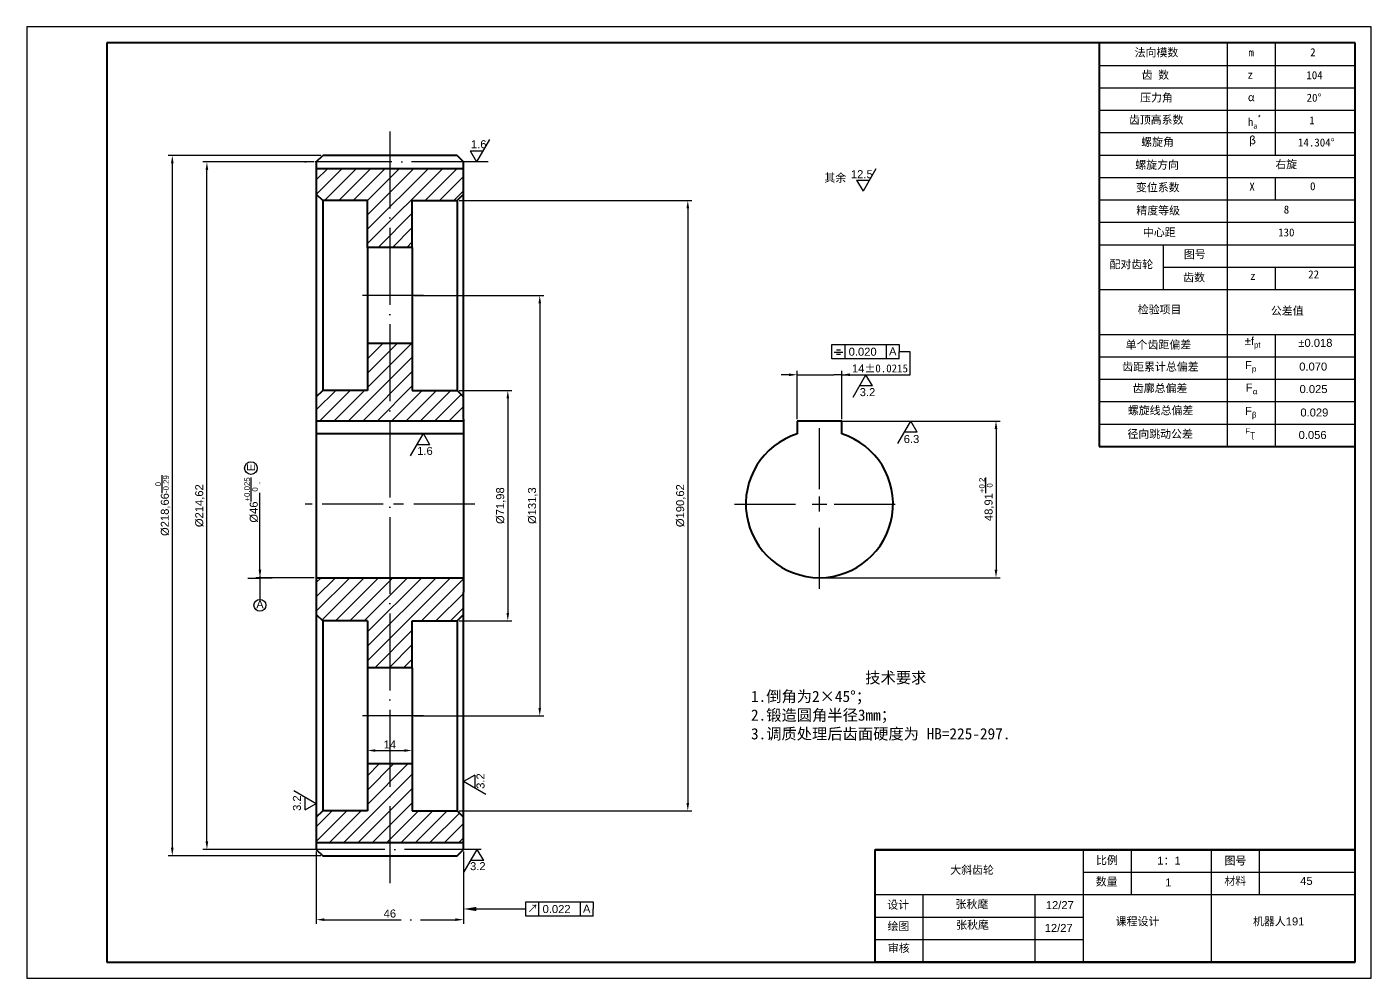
# Model space of a CAD drawing. Header units: millimetres. Extents: x 0 to 2913, y 0 to 841.
# Drawn here: x 1820.3 to 2240.3, y 0 to 297 of the extents above; entities that cross this region are included whole.
import ezdxf
from ezdxf import colors
from ezdxf.entities.mleader import LeaderData, LeaderLine
from ezdxf.math import Vec2, Vec3

# ---------------------------------------------------------------- set-up
doc = ezdxf.new("R2010")
doc.units = ezdxf.units.MM
doc.linetypes.add('ACAD_ISO04W100', pattern=[30, 24, -3, 0, -3])
doc.linetypes.add('CENTER2', pattern=[28.575, 19.05, -3.175, 3.175, -3.175])
doc.layers.get('0').update_dxf_attribs({"linetype": 'ACAD_ISO04W100'})
doc.layers.add('2', color=255, linetype='Continuous')
doc.layers.add('文字', color=7, linetype='Continuous', lineweight=15)
doc.layers.add('粗实线', color=7, linetype='Continuous', lineweight=30)
doc.styles.add('Songti', font='')
doc.styles.get("Standard").update_dxf_attribs({"font": 'arial.ttf'})
doc.styles.get('Songti').set_extended_font_data('SimSun')
doc.dimstyles.new('ISO-25', dxfattribs={"dimtxt": 2.5, "dimasz": 2.5, "dimexe": 1.25, "dimexo": 0.625, "dimtad": 1, "dimtxsty": 'Standard', "dimcen": 2.5, "dimadec": 0, "dimazin": 0, "dimtfac": 1, "dimtmove": 0, "dimatfit": 3, "dimfxl": 1, "dimarcsym": 0})

# ---------------------------------------------------------------- blocks, each defined once
blk = doc.blocks.new('*U59')
at = {"color": 0, "linetype": 'CENTER2', "transparency": 16777216}
blk.add_line((10.5, 0), (-10.5, 0), dxfattribs=at)
blk = doc.blocks.new('*U60')
at = {"color": 0, "linetype": 'CENTER2', "lineweight": -3, "transparency": 16777216}
blk.add_line((10.5, 0), (-10.5, 0), dxfattribs=at)
blk = doc.blocks.new('*U61')
at = {"layer": '2', "color": 0, "linetype": 'CENTER2', "lineweight": -3, "transparency": 16777216}
for p, q in [((0, 4.6), (0, 26.5)), ((-26.5, 0), (-4.6, 0)), ((4.6, 0), (26.5, 0)), ((0, -26.5), (0, -4.6))]:
    blk.add_line(p, q, dxfattribs=at)
at = {"layer": '2', "color": 0, "linetype": 'Continuous', "lineweight": -3, "transparency": 16777216}
for p, q in [((-2.3, 0), (2.3, 0)), ((0, -2.3), (0, 2.3))]:
    blk.add_line(p, q, dxfattribs=at)
blk = doc.blocks.new('*D62')
at = {"color": 0, "linetype": 'ByBlock', "lineweight": -2, "transparency": 16777216}
for p, q in [((1912.1, 256.86), (1864.49, 256.86)), ((1865.74, 254.36), (1865.74, 40.7)), ((1912.1, 38.2), (1864.49, 38.2))]:
    blk.add_line(p, q, dxfattribs=at)
at = {"color": 0, "linetype": 'ByBlock', "lineweight": -3, "transparency": 16777216}
for points in [[(1865.32, 254.36), (1866.15, 254.36), (1865.74, 256.86)], [(1865.32, 40.7), (1866.15, 40.7), (1865.74, 38.2)]]:
    blk.add_solid(points, dxfattribs=at)
at = {"layer": 'Defpoints', "color": 0, "linetype": 'ByBlock', "lineweight": -3, "transparency": 16777216}
for p in [(1912.72, 256.86), (1865.74, 38.2), (1912.72, 38.2)]:
    blk.add_point(p, dxfattribs=at)
at = {"color": 0, "linetype": 'ByBlock', "lineweight": -3, "transparency": 16777216, "insert": (1862.79, 147.53), "char_height": 2.5, "width": 13.0969, "attachment_point": 5, "rotation": 90}
blk.add_mtext('%%C218,66{\\H0.7x;\\S0/-0.29;}', dxfattribs=at)
blk = doc.blocks.new('_DotSmall')
at = {"color": 0, "linetype": 'ByBlock', "lineweight": -3, "const_width": 0.5}
blk.add_lwpolyline([(-0.0625, 0, 1), (0.0625, 0, 1)], format="xyb", close=True, dxfattribs=at)
blk = doc.blocks.new('*D63')
at = {"color": 0, "linetype": 'ByBlock', "lineweight": -2, "transparency": 16777216}
for p, q in [((1910.1, 254.82), (1875.31, 254.82)), ((1876.56, 42.7), (1876.56, 252.32)), ((1910.1, 40.2), (1875.31, 40.2))]:
    blk.add_line(p, q, dxfattribs=at)
at = {"color": 0, "linetype": 'ByBlock', "lineweight": -3, "transparency": 16777216}
for points in [[(1876.14, 252.32), (1876.97, 252.32), (1876.56, 254.82)], [(1876.14, 42.7), (1876.97, 42.7), (1876.56, 40.2)]]:
    blk.add_solid(points, dxfattribs=at)
at = {"layer": 'Defpoints', "color": 0, "linetype": 'ByBlock', "lineweight": -3, "transparency": 16777216}
for p in [(1876.56, 254.82), (1910.72, 254.82), (1910.72, 40.2)]:
    blk.add_point(p, dxfattribs=at)
at = {"color": 0, "linetype": 'ByBlock', "lineweight": -3, "transparency": 16777216, "insert": (1874.39, 147.51), "char_height": 2.5, "attachment_point": 5, "rotation": 90}
blk.add_mtext('%%C214,62', dxfattribs=at)
blk = doc.blocks.new('*U64')
at = {"layer": '2', "color": 0, "linetype": 'CENTER2', "lineweight": -3, "transparency": 16777216}
blk.add_line((26.5, 0), (-26.5, 0), dxfattribs=at)
blk = doc.blocks.new('*D65')
at = {"color": 0, "lineweight": -2, "transparency": 16777216}
for p, q in [((1893.13, 127.53), (1893.13, 156.79)), ((1910.1, 125.03), (1891.88, 125.03))]:
    blk.add_line(p, q, dxfattribs=at)
at = {"color": 0, "lineweight": -3, "transparency": 16777216}
blk.add_solid([(1892.72, 127.53), (1893.55, 127.53), (1893.13, 125.03)], dxfattribs=at)
at = {"layer": 'Defpoints', "color": 0, "lineweight": -3, "transparency": 16777216}
for p in [(1893.13, 171.03), (1910.72, 171.03), (1910.72, 125.03)]:
    blk.add_point(p, dxfattribs=at)
at = {"color": 0, "lineweight": -3, "transparency": 16777216, "insert": (1890.38, 149.28), "char_height": 2.5, "attachment_point": 5, "rotation": 90}
blk.add_mtext('%%C46{\\H0.7x;\\S+0.025/0;}', dxfattribs=at)
blk = doc.blocks.new('_None')
blk = doc.blocks.new('*D66')
at = {"color": 0, "linetype": 'ByBlock', "lineweight": -2, "transparency": 16777216}
for p, q in [((1955.35, 242.82), (2028.06, 242.82)), ((2026.81, 240.32), (2026.81, 54.7)), ((1955.35, 52.2), (2028.06, 52.2))]:
    blk.add_line(p, q, dxfattribs=at)
at = {"color": 0, "linetype": 'ByBlock', "lineweight": -3, "transparency": 16777216}
for points in [[(2026.39, 240.32), (2027.23, 240.32), (2026.81, 242.82)], [(2026.39, 54.7), (2027.23, 54.7), (2026.81, 52.2)]]:
    blk.add_solid(points, dxfattribs=at)
at = {"layer": 'Defpoints', "color": 0, "linetype": 'ByBlock', "lineweight": -3, "transparency": 16777216}
for p in [(1954.72, 242.82), (1954.72, 52.2), (2026.81, 52.2)]:
    blk.add_point(p, dxfattribs=at)
at = {"color": 0, "linetype": 'ByBlock', "lineweight": -3, "transparency": 16777216, "insert": (2024.64, 147.51), "char_height": 2.5, "attachment_point": 5, "rotation": 90}
blk.add_mtext('%%C190,62', dxfattribs=at)
blk = doc.blocks.new('*D67')
at = {"color": 0, "lineweight": -2, "transparency": 16777216}
for p, q in [((1926.72, 67.49), (1926.72, 72.31)), ((1940.72, 67.49), (1940.72, 72.31)), ((1929.22, 71.06), (1938.22, 71.06))]:
    blk.add_line(p, q, dxfattribs=at)
at = {"color": 0, "lineweight": -3, "transparency": 16777216}
for points in [[(1929.22, 71.47), (1929.22, 70.64), (1926.72, 71.06)], [(1938.22, 71.47), (1938.22, 70.64), (1940.72, 71.06)]]:
    blk.add_solid(points, dxfattribs=at)
at = {"layer": 'Defpoints', "color": 0, "lineweight": -3, "transparency": 16777216}
for p in [(1940.72, 71.06), (1926.72, 66.86), (1940.72, 66.86)]:
    blk.add_point(p, dxfattribs=at)
at = {"color": 0, "lineweight": -3, "transparency": 16777216, "insert": (1933.72, 72.94), "char_height": 2.5, "attachment_point": 5}
blk.add_mtext('14', dxfattribs=at)
blk = doc.blocks.new('*D68')
at = {"color": 0, "lineweight": -2, "transparency": 16777216}
for p, q in [((1910.72, 39.58), (1910.72, 16.99)), ((1956.72, 39.58), (1956.72, 16.99)), ((1913.22, 18.24), (1954.22, 18.24))]:
    blk.add_line(p, q, dxfattribs=at)
at = {"color": 0, "lineweight": -3, "transparency": 16777216}
for points in [[(1913.22, 18.66), (1913.22, 17.83), (1910.72, 18.24)], [(1954.22, 18.66), (1954.22, 17.83), (1956.72, 18.24)]]:
    blk.add_solid(points, dxfattribs=at)
at = {"layer": 'Defpoints', "color": 0, "lineweight": -3, "transparency": 16777216}
for p in [(1910.72, 40.2), (1956.72, 40.2), (1956.72, 18.24)]:
    blk.add_point(p, dxfattribs=at)
at = {"color": 0, "lineweight": -3, "transparency": 16777216, "insert": (1933.72, 20.14), "char_height": 2.5, "attachment_point": 5}
blk.add_mtext('46', dxfattribs=at)
blk = doc.blocks.new('*D69')
at = {"color": 0, "linetype": 'ByBlock', "lineweight": -2, "transparency": 16777216}
for p, q in [((1955.35, 183.5), (1971.82, 183.5)), ((1970.57, 181), (1970.57, 114.02)), ((1955.35, 111.52), (1971.82, 111.52))]:
    blk.add_line(p, q, dxfattribs=at)
at = {"color": 0, "linetype": 'ByBlock', "lineweight": -3, "transparency": 16777216}
for points in [[(1970.16, 181), (1970.99, 181), (1970.57, 183.5)], [(1970.16, 114.02), (1970.99, 114.02), (1970.57, 111.52)]]:
    blk.add_solid(points, dxfattribs=at)
at = {"layer": 'Defpoints', "color": 0, "linetype": 'ByBlock', "lineweight": -3, "transparency": 16777216}
for p in [(1954.72, 183.5), (1954.72, 111.52), (1970.57, 111.52)]:
    blk.add_point(p, dxfattribs=at)
at = {"color": 0, "linetype": 'ByBlock', "lineweight": -3, "transparency": 16777216, "insert": (1968.41, 147.51), "char_height": 2.5, "attachment_point": 5, "rotation": 90}
blk.add_mtext('%%C71,98', dxfattribs=at)
blk = doc.blocks.new('*D70')
at = {"color": 0, "linetype": 'ByBlock', "lineweight": -2, "transparency": 16777216}
for p, q in [((1941.35, 213.16), (1981.8, 213.16)), ((1980.55, 210.66), (1980.55, 84.36)), ((1941.35, 81.86), (1981.8, 81.86))]:
    blk.add_line(p, q, dxfattribs=at)
at = {"color": 0, "linetype": 'ByBlock', "lineweight": -3, "transparency": 16777216}
for points in [[(1980.13, 210.66), (1980.97, 210.66), (1980.55, 213.16)], [(1980.13, 84.36), (1980.97, 84.36), (1980.55, 81.86)]]:
    blk.add_solid(points, dxfattribs=at)
at = {"layer": 'Defpoints', "color": 0, "linetype": 'ByBlock', "lineweight": -3, "transparency": 16777216}
for p in [(1940.72, 213.16), (1940.72, 81.86), (1980.55, 81.86)]:
    blk.add_point(p, dxfattribs=at)
at = {"color": 0, "linetype": 'ByBlock', "lineweight": -3, "transparency": 16777216, "insert": (1978.38, 147.51), "char_height": 2.5, "attachment_point": 5, "rotation": 90}
blk.add_mtext('%%C131,3', dxfattribs=at)
blk = doc.blocks.new('*D71')
at = {"color": 0, "linetype": 'ByBlock', "lineweight": -2, "transparency": 16777216}
for p, q in [((2060.94, 174.56), (2060.94, 189.64)), ((2074.94, 174.56), (2074.94, 189.64)), ((2058.44, 188.39), (2055.94, 188.39)), ((2060.94, 188.39), (2063.44, 188.39)), ((2063.44, 188.39), (2072.44, 188.39)), ((2074.94, 188.39), (2072.44, 188.39)), ((2074.94, 188.39), (2096.27, 188.39)), ((2077.44, 188.39), (2079.94, 188.39))]:
    blk.add_line(p, q, dxfattribs=at)
at = {"color": 0, "linetype": 'ByBlock', "lineweight": -3, "transparency": 16777216}
for points in [[(2058.44, 188.8), (2058.44, 187.97), (2060.94, 188.39)], [(2077.44, 188.8), (2077.44, 187.97), (2074.94, 188.39)]]:
    blk.add_solid(points, dxfattribs=at)
at = {"layer": 'Defpoints', "color": 0, "linetype": 'ByBlock', "lineweight": -3, "transparency": 16777216}
for p in [(2074.94, 188.39), (2060.94, 173.94), (2074.94, 173.94)]:
    blk.add_point(p, dxfattribs=at)
at = {"color": 0, "linetype": 'ByBlock', "lineweight": -3, "transparency": 16777216, "insert": (2086.86, 190.36), "char_height": 2.5, "attachment_point": 5}
blk.add_mtext('14{\\fSimSun|b0|i0|c134|p2;%%P0.0215}', dxfattribs=at)
blk = doc.blocks.new('*D72')
at = {"color": 0, "linetype": 'ByBlock', "lineweight": -2, "transparency": 16777216}
for p, q in [((2068.57, 173.94), (2124.36, 173.94)), ((2123.11, 171.44), (2123.11, 127.53)), ((2068.57, 125.03), (2124.36, 125.03))]:
    blk.add_line(p, q, dxfattribs=at)
at = {"color": 0, "linetype": 'ByBlock', "lineweight": -3, "transparency": 16777216}
for points in [[(2122.69, 171.44), (2123.53, 171.44), (2123.11, 173.94)], [(2122.69, 127.53), (2123.53, 127.53), (2123.11, 125.03)]]:
    blk.add_solid(points, dxfattribs=at)
at = {"layer": 'Defpoints', "color": 0, "linetype": 'ByBlock', "lineweight": -3, "transparency": 16777216}
for p in [(2067.94, 173.94), (2067.94, 125.03), (2123.11, 125.03)]:
    blk.add_point(p, dxfattribs=at)
at = {"color": 0, "linetype": 'ByBlock', "lineweight": -3, "transparency": 16777216, "insert": (2120.16, 149.48), "char_height": 2.5, "attachment_point": 5, "rotation": 90}
blk.add_mtext('48,91{\\H0.7x;\\S+0.2/0;}', dxfattribs=at)

msp = doc.modelspace()

# ---------------------------------------------------------------- hatches: boundary and pattern name
at = {"layer": '2', "lineweight": -3, "true_color": 0xffffff}
h = msp.add_hatch(dxfattribs=at)
h.set_pattern_fill('ANSI31')
h.set_pattern_definition([(45, (-88.8294, -71.0073), (-2.245064, 2.245064), [])])
h.paths.add_polyline_path([(1933.725, 252.824), (1910.725, 252.824), (1910.725, 244.824), (1912.725, 242.824), (1926.725, 242.824), (1926.725, 228.163), (1933.725, 228.163)])
h.paths.add_polyline_path([(1956.725, 252.824), (1933.725, 252.824), (1933.725, 228.163), (1940.725, 228.163), (1940.725, 242.824), (1954.725, 242.824), (1956.725, 244.824)])
h.paths.add_polyline_path([(1954.725, 183.501), (1940.725, 183.501), (1940.725, 198.163), (1933.725, 198.163), (1933.725, 173.938), (1956.725, 173.938), (1956.725, 174.528), (1956.725, 181.501)])
h.paths.add_polyline_path([(1933.725, 198.163), (1926.725, 198.163), (1926.725, 183.501), (1912.725, 183.501), (1910.725, 181.501), (1910.725, 173.938), (1933.725, 173.938)])
h.paths.add_polyline_path([(1956.725, 120.528), (1956.725, 125.028), (1933.725, 125.028), (1933.725, 96.862), (1940.725, 96.862), (1940.725, 111.524), (1954.725, 111.524), (1956.725, 113.524)])
h.paths.add_polyline_path([(1933.725, 125.028), (1910.725, 125.028), (1910.725, 113.524), (1912.725, 111.524), (1926.725, 111.524), (1926.725, 96.862), (1933.725, 96.862)])
h.paths.add_polyline_path([(1954.725, 52.201), (1940.725, 52.201), (1940.725, 66.862), (1933.725, 66.862), (1933.725, 42.201), (1956.725, 42.201), (1956.725, 50.201)])
h.paths.add_polyline_path([(1933.725, 66.862), (1926.725, 66.862), (1926.725, 52.201), (1912.725, 52.201), (1910.725, 50.201), (1910.725, 42.201), (1933.725, 42.201)])

# ---------------------------------------------------------------- linework, layer by layer
at = {"color": 7, "true_color": 0xffffff}
msp.add_line((1933.725, 264.349), (1933.725, 27.432), dxfattribs=at)
for p, q in [((1964.473, 254.824), (1902.976, 254.824)), ((1962.292, 40.201), (1905.157, 40.201))]:
    msp.add_line(p, q)
at = {"layer": '2', "lineweight": -3}
for p, q in [((2195.307, 292), (2155.307, 292)), ((2210.307, 292), (2195.307, 292)), ((2195.307, 292), (2195.307, 215)), ((2235.307, 292), (2210.307, 292)), ((2210.307, 292), (2210.307, 257)), ((2155.307, 285), (2235.307, 285)), ((2155.307, 278), (2235.307, 278)), ((2155.307, 271), (2235.307, 271)), ((1964.879, 261.824), (1960.837, 254.824)), ((2155.307, 264), (2235.307, 264)), ((1958.816, 258.324), (1960.837, 254.824)), ((1958.816, 258.324), (1962.858, 258.324)), ((2155.307, 257), (2235.307, 257)), ((2085.599, 252.687), (2081.557, 245.687)), ((2079.537, 249.187), (2081.557, 245.687)), ((2079.537, 249.187), (2083.578, 249.187)), ((2155.307, 250), (2235.307, 250)), ((2210.307, 250), (2210.307, 243)), ((2155.307, 243), (2235.307, 243)), ((2155.307, 236), (2235.307, 236)), ((2155.307, 229), (2235.307, 229)), ((2175.307, 229), (2175.307, 215)), ((2175.307, 222), (2235.307, 222)), ((2210.307, 222), (2210.307, 215)), ((2155.307, 215), (2235.307, 215)), ((2195.307, 215), (2195.307, 166)), ((2071.838, 193.366), (2071.838, 197.82)), ((2071.838, 197.82), (2075.838, 197.82)), ((2075.838, 197.82), (2075.838, 193.366)), ((2075.838, 197.82), (2088.838, 197.82)), ((2088.838, 197.82), (2088.838, 193.366)), ((2088.838, 197.82), (2092.838, 197.82)), ((2092.838, 197.82), (2092.838, 195.593)), ((2155.307, 201), (2235.307, 201)), ((2210.307, 201), (2210.307, 166)), ((2075.838, 193.366), (2071.838, 193.366)), ((2072.56, 195.477), (2075.231, 195.477)), ((2073.266, 196.121), (2074.556, 196.121)), ((2073.266, 194.833), (2074.556, 194.833)), ((2088.838, 193.366), (2075.838, 193.366)), ((2092.838, 193.366), (2088.838, 193.366)), ((2096.274, 195.593), (2092.838, 195.593)), ((2092.838, 193.366), (2092.838, 195.593)), ((2096.274, 188.387), (2096.274, 195.593)), ((2155.307, 194), (2235.307, 194)), ((2078.425, 181.387), (2082.466, 188.387)), ((2084.487, 184.887), (2080.445, 184.887)), ((2084.487, 184.887), (2082.466, 188.387)), ((2155.307, 187), (2235.307, 187)), ((2155.307, 180), (2235.307, 180)), ((2092.421, 166.938), (2096.463, 173.938)), ((2098.483, 170.438), (2096.463, 173.938)), ((2155.307, 173), (2235.307, 173)), ((1940.146, 163.028), (1944.188, 170.028)), ((1946.209, 166.528), (1944.188, 170.028)), ((1956.725, 170.028), (1956.725, 171.028)), ((2098.483, 170.438), (2094.442, 170.438)), ((1946.209, 166.528), (1942.167, 166.528)), ((1889.374, 124.847), (1893.135, 124.847)), ((1893.135, 125.584), (1893.135, 124.847)), ((1896.895, 124.847), (1893.135, 124.847)), ((1893.135, 124.847), (1893.135, 118.263)), ((1960.225, 63.39), (1956.725, 61.369)), ((1960.225, 63.39), (1960.225, 59.348)), ((1963.725, 57.328), (1956.725, 61.369)), ((1903.725, 58.583), (1910.725, 54.541)), ((1907.225, 52.52), (1907.225, 56.562)), ((1907.225, 52.52), (1910.725, 54.541)), ((1956.98, 33.201), (1961.021, 40.201)), ((1963.042, 36.701), (1961.021, 40.201)), ((1963.042, 36.701), (1959, 36.701)), ((1976.206, 19.35), (1976.206, 23.803)), ((1976.206, 23.803), (1980.206, 23.803)), ((1980.206, 23.803), (1980.206, 19.35)), ((1980.206, 23.803), (1993.206, 23.803)), ((1993.206, 23.803), (1993.206, 19.35)), ((1993.206, 23.803), (1997.206, 23.803)), ((1997.206, 23.803), (1997.206, 21.577)), ((1997.206, 19.35), (1997.206, 21.577)), ((1980.206, 19.35), (1976.206, 19.35)), ((1993.206, 19.35), (1980.206, 19.35)), ((1997.206, 19.35), (1993.206, 19.35))]:
    msp.add_line(p, q, dxfattribs=at)
at = {"layer": '2', "lineweight": 40}
for p, q in [((2155.307, 292), (2155.307, 285)), ((2155.307, 285), (2155.307, 278)), ((2155.307, 278), (2155.307, 271)), ((2155.307, 271), (2155.307, 264)), ((2155.307, 264), (2155.307, 257)), ((1910.725, 254.824), (1912.725, 256.856)), ((1954.725, 256.856), (1912.725, 256.856)), ((1954.725, 256.856), (1956.725, 254.824)), ((2155.307, 257), (2155.307, 250)), ((1910.725, 254.824), (1910.725, 170.028)), ((1956.725, 174.528), (1956.725, 254.824)), ((2155.307, 250), (2155.307, 243)), ((1912.725, 242.824), (1912.725, 183.501)), ((1954.725, 242.824), (1954.725, 183.501)), ((2155.307, 243), (2155.307, 236)), ((2155.307, 236), (2155.307, 229)), ((1926.725, 228.163), (1926.725, 198.163)), ((1940.725, 228.163), (1940.725, 198.163)), ((2155.307, 229), (2155.307, 215)), ((2155.307, 215), (2155.307, 201)), ((2155.307, 201), (2155.307, 187)), ((2155.307, 187), (2155.307, 173)), ((1956.725, 174.528), (1956.725, 120.528)), ((2074.941, 173.938), (2060.941, 173.938)), ((2060.941, 173.938), (2060.941, 169.938)), ((2074.941, 169.938), (2074.941, 173.938)), ((2155.307, 173), (2155.307, 166)), ((1910.725, 170.028), (1910.725, 125.028)), ((2155.307, 166), (2235.307, 166)), ((1910.725, 125.028), (1910.725, 40.201)), ((1956.725, 40.201), (1956.725, 120.528)), ((1910.725, 113.524), (1912.725, 111.524)), ((1956.725, 113.524), (1954.725, 111.524)), ((1912.725, 111.524), (1912.725, 52.201)), ((1926.725, 111.524), (1926.725, 66.862)), ((1954.725, 111.524), (1954.725, 52.201)), ((1940.725, 96.862), (1926.725, 96.862)), ((1940.725, 96.862), (1940.725, 66.862)), ((1940.725, 66.862), (1926.725, 66.862)), ((1926.725, 66.862), (1926.725, 52.201)), ((1940.725, 66.862), (1940.725, 52.201)), ((1910.725, 50.201), (1912.725, 52.201)), ((1926.725, 52.201), (1912.725, 52.201)), ((1956.725, 50.201), (1954.725, 52.201)), ((1956.725, 42.201), (1910.725, 42.201)), ((1956.725, 40.201), (1956.725, 42.201)), ((1910.725, 40.201), (1912.725, 38.201)), ((1912.725, 38.201), (1954.725, 38.201)), ((1954.725, 38.201), (1956.725, 40.201))]:
    msp.add_line(p, q, dxfattribs=at)
at = {"layer": '2'}
for p, q in [((1956.725, 42.201), (1956.725, 50.201)), ((1956.725, 40.201), (1956.725, 42.201))]:
    msp.add_line(p, q, dxfattribs=at)
at = {"layer": '2', "lineweight": -3}
for centre, radius in [((1890.292, 159.23), 1.98), ((1893.135, 116.392), 1.871)]:
    msp.add_circle(centre, radius, dxfattribs=at)
at = {"layer": '2', "lineweight": 40}
msp.add_arc((2067.941, 148.029), 23, 107.71893, 72.28107, dxfattribs=at)
at = {"layer": '粗实线', "color": 0, "lineweight": -3}
for p, q in [((2240.307, 297), (1820.307, 297)), ((1820.307, 297), (1820.307, 0)), ((2240.307, 0), (2240.307, 297)), ((1820.307, 0), (2240.307, 0))]:
    msp.add_line(p, q, dxfattribs=at)
at = {"layer": '粗实线', "color": 0, "lineweight": 40}
for p, q in [((2235.307, 292), (1845.307, 292)), ((1845.307, 292), (1845.307, 5)), ((2235.307, 5), (2235.307, 292)), ((1910.725, 244.824), (1912.725, 242.824)), ((1956.725, 244.824), (1954.725, 242.824)), ((1926.725, 242.824), (1912.725, 242.824)), ((1926.725, 228.163), (1926.725, 242.824)), ((1940.725, 228.163), (1940.725, 242.824)), ((1940.725, 242.824), (1954.725, 242.824)), ((1940.725, 228.163), (1926.725, 228.163)), ((1926.725, 198.163), (1926.725, 183.501)), ((1940.725, 198.163), (1926.725, 198.163)), ((1940.725, 198.163), (1940.725, 183.501)), ((1910.725, 181.501), (1912.725, 183.501)), ((1926.725, 183.501), (1912.725, 183.501)), ((1940.725, 183.501), (1954.725, 183.501)), ((1956.725, 181.501), (1954.725, 183.501)), ((1926.725, 111.524), (1912.725, 111.524)), ((1940.725, 96.862), (1940.725, 111.524)), ((1940.725, 111.524), (1954.725, 111.524)), ((1940.725, 52.201), (1954.725, 52.201)), ((1845.307, 5), (2235.307, 5))]:
    msp.add_line(p, q, dxfattribs=at)
at = {"layer": '粗实线', "lineweight": 40}
for p, q in [((1910.725, 252.824), (1956.725, 252.824)), ((1956.725, 173.938), (1910.725, 173.938)), ((1910.725, 170.028), (1956.725, 170.028)), ((1910.725, 125.028), (1956.725, 125.028))]:
    msp.add_line(p, q, dxfattribs=at)
at = {"layer": '粗实线', "lineweight": 30}
msp.add_line((1956.725, 125.028), (1956.725, 173.938), dxfattribs=at)
at = {"layer": '粗实线', "color": 0, "lineweight": -2}
for p, q in [((2150.307, 40), (2150.307, 26)), ((2165.307, 40), (2165.307, 26)), ((2190.307, 40), (2190.307, 26)), ((2205.307, 40), (2205.307, 26)), ((2235.307, 40), (2235.307, 33)), ((2165.307, 33), (2150.307, 33)), ((2190.307, 33), (2165.307, 33)), ((2205.307, 33), (2190.307, 33)), ((2235.307, 33), (2205.307, 33)), ((2235.307, 33), (2235.307, 26)), ((2150.307, 26), (2085.307, 26)), ((2100.307, 5), (2100.307, 26)), ((2135.307, 5), (2135.307, 26)), ((2165.307, 26), (2150.307, 26)), ((2150.307, 26), (2150.307, 5)), ((2190.307, 26), (2165.307, 26)), ((2205.307, 26), (2190.307, 26)), ((2190.307, 26), (2190.307, 5)), ((2235.307, 26), (2205.307, 26)), ((2235.307, 26), (2235.307, 5)), ((2085.307, 19), (2150.307, 19)), ((2085.307, 12), (2150.307, 12))]:
    msp.add_line(p, q, dxfattribs=at)
at = {"layer": '粗实线', "color": 0, "lineweight": 40}
for points in [[(2235.307, 5), (2190.307, 5), (2150.307, 5), (2135.307, 5), (2100.307, 5), (2085.307, 5), (2085.307, 12), (2085.307, 19), (2085.307, 26), (2085.307, 40), (2150.307, 40), (2165.307, 40), (2190.307, 40), (2205.307, 40), (2235.307, 40)], [(2235.307, 40), (2210.307, 40), (2170.307, 40), (2150.307, 40), (2140.307, 40), (2095.307, 40), (2085.307, 40)]]:
    msp.add_lwpolyline(points, dxfattribs=at)

# ---------------------------------------------------------------- block references
at = {"color": 7, "linetype": 'CENTER2', "lineweight": -3, "true_color": 0xffffff}
msp.add_blockref('*U60', (1933.725, 213.163), dxfattribs=at)
at = {"linetype": 'CENTER2'}
msp.add_blockref('*U59', (1933.725, 81.862), dxfattribs=at)
at = {"layer": '2', "color": 3, "linetype": 'CENTER2', "lineweight": -3}
for name, p in [('*U61', (2067.941, 148.029)), ('*U64', (1933.725, 148.028))]:
    msp.add_blockref(name, p, dxfattribs=at)

# ---------------------------------------------------------------- texts
at = {"layer": '2', "lineweight": -3, "attachment_point": 1}
for s, width, insert, char_height in [('1.6', 3.12504, (1959.06, 261.617), 2.5), ('12.5', 3.12504, (2077.782, 252.26), 2.5), ('{\\fSimSun|b0|i0|c134|p2;其余}', 13.0702, (2069.498, 251.131), 2.5), ('\\A1;%%Pf{\\H0.7x;\\S^ pt;}', 7.00669, (2200.824, 200.164), 2.5), ('%%P0.018', 11.71953, (2217.566, 199.592), 2.5), ('0.020', 10.49882, (2077.073, 196.827), 2.5), ('A', 2.25148, (2089.683, 196.928), 2.5), ('\\A1;F{\\H0.7x;\\S^ p;}', 23.25283, (2200.938, 192.683), 2.5), ('0.070', 10.5007, (2217.847, 192.191), 2.5), ('\\A1;F{\\fSimSun|b0|i0|c134|p2;\\H0.7x;\\S^ α;}', 23.06532, (2201.126, 185.656), 2.5), ('0.025', 10.40695, (2217.941, 185.164), 2.5), ('3.2', 3.12504, (2080.532, 184.217), 2.5), ('\\A1;F{\\H0.7x;\\S^ β;}', 4.21903, (2200.938, 178.349), 2.5), ('0.029', 5.06283, (2218.208, 177.857), 2.5), ('6.3', 3.12504, (2094.279, 169.569), 2.5), ('\\A1;F{\\H1.02083x;\\S^ Ʈ;}', 4.12528, (2201.032, 171.7), 1.75), ('0.056', 10.40695, (2217.66, 170.831), 2.5), ('1.6', 3.12504, (1942.253, 165.858), 2.5), ('A', 2.54105, (1891.967, 117.922), 2.5), ('3.2', 3.12504, (1958.776, 36.209), 2.5), ('0.022', 10.49882, (1981.441, 22.811), 2.5), ('A', 2.25148, (1994.052, 22.912), 2.5)]:
    msp.add_mtext_dynamic_manual_height_columns(s, width=width, gutter_width=12.5, heights=[0], dxfattribs=dict(at, insert=insert, char_height=char_height))
at = {"layer": '2', "lineweight": -3, "char_height": 2.5, "attachment_point": 1}
for s, width, insert, rotation in [('E', 4.3066, (1889.107, 158.26), 90), ('3.2', 3.12504, (1960.785, 59.092), 90), ('3.2', 3.12504, (1903.426, 52.208), 90), ('{\\fSimSun|b0|i0|c134|p2;→}', 2.47967, (1976.315, 21.48), 45)]:
    msp.add_mtext_dynamic_manual_height_columns(s, width=width, gutter_width=12.5, heights=[0], dxfattribs=dict(at, insert=insert, rotation=rotation))
at = {"layer": '文字', "insert": (2046.541, 95.542), "char_height": 3.5, "width": 110, "attachment_point": 1, "style": 'Songti'}
msp.add_mtext('               技术要求^J1.倒角为2×45°；^J2.锻造圆角半径3mm；\\P3.调质处理后齿面硬度为 HB=225-297.', dxfattribs=at)
at = {"layer": '粗实线', "color": 0, "lineweight": -3, "char_height": 2.5, "attachment_point": 1}
for s, width, heights, insert in [('{\\fSimSun|b0|i0|c134|p2;法向模数}', 53.82393, [5.711], (2166.418, 290.272)), ('{\\fSimSun|b0|i0|c134|p2;2}', 53.82393, [5.711], (2221.272, 290.333)), ('{\\fSimSun|b0|i0|c134|p2;m}', 53.82393, [5.711], (2201.98, 290.274)), ('{\\fSimSun|b0|i0|c134|p2;齿 数}', 53.82393, [5.711], (2168.641, 283.263)), ('{\\fSimSun|b0|i0|c134|p2;z}', 53.82393, [5.711], (2201.697, 283.328)), ('{\\fSimSun|b0|i0|c134|p2;104}', 53.82393, [5.711], (2220.071, 283.178)), ('{\\fSimSun|b0|i0|c134|p2;压力角}', 53.82393, [5.711], (2168.13, 276.163)), ('{\\fSimSun|b0|i0|c134|p2;α}', 53.82393, [5.711], (2201.792, 276.319)), ('{\\fSimSun|b0|i0|c134|p2;20°}', 53.82393, [5.711], (2220.145, 276.139)), ('{\\fSimSun|b0|i0|c134|p2;齿顶高系数}', 53.82393, [5.711], (2164.634, 269.242)), ('\\A1;{\\fSimSun|b0|i0|c134|p2;h\\H0.7x;\\S^ a;\\S*^ ;}', 53.82393, [5.711], (2201.792, 269.405)), ('{\\fSimSun|b0|i0|c134|p2;1}', 53.82393, [5.711], (2220.968, 269.084)), ('{\\fSimSun|b0|i0|c134|p2;螺旋角}', 53.82393, [5.711], (2168.462, 262.32)), ('{\\fSimSun|b0|i0|c134|p2;β}', 53.82393, [5.711], (2202.171, 262.87)), ('{\\fSimSun|b0|i0|c134|p2;14.304°}', 53.82393, [5.711], (2217.457, 262.159)), ('{\\fSimSun|b0|i0|c134|p2;螺旋方向}', 53.82393, [5.711], (2166.633, 255.179)), ('{\\fSimSun|b0|i0|c134|p2;右旋}', 53.82393, [5.711], (2210.382, 255.349)), ('{\\fSimSun|b0|i0|c134|p2;变位系数}', 53.82393, [5.711], (2166.821, 248.131)), ('{\\fSimSun|b0|i0|c134|p2;X}', 53.82393, [5.711], (2202.266, 248.38)), ('{\\fSimSun|b0|i0|c134|p2;0}', 53.82393, [5.711], (2221.231, 248.499)), ('{\\fSimSun|b0|i0|c134|p2;精度等级}', 53.82393, [5.711], (2166.955, 240.918)), ('{\\fSimSun|b0|i0|c134|p2;8}', 53.82393, [5.711], (2213.005, 241.232)), ('{\\fSimSun|b0|i0|c134|p2;中心距}', 53.82393, [5.711], (2169.002, 234.108)), ('{\\fSimSun|b0|i0|c134|p2;130}', 53.82393, [5.711], (2211.257, 234.079)), ('{\\fSimSun|b0|i0|c134|p2;图号}', 53.82393, [5.711], (2181.81, 227.258)), ('{\\fSimSun|b0|i0|c134|p2;配对齿轮}', 53.82393, [5.711], (2158.583, 224.119)), ('{\\fSimSun|b0|i0|c134|p2;齿数}', 53.82393, [5.711], (2181.582, 220.028)), ('{\\fSimSun|b0|i0|c134|p2;z}', 53.82393, [5.711], (2202.514, 220.521)), ('{\\fSimSun|b0|i0|c134|p2;22}', 53.82393, [5.711], (2220.658, 220.986)), ('{\\fSimSun|b0|i0|c134|p2;检验项目}', 53.82393, [5.711], (2167.406, 209.997)), ('{\\fSimSun|b0|i0|c134|p2;公差值}', 53.82393, [5.711], (2208.998, 209.601)), ('{\\fSimSun|b0|i0|c134|p2;单个齿距偏差}', 53.82393, [5.711], (2163.627, 199.018)), ('{\\fSimSun|b0|i0|c134|p2;齿距累计总偏差}', 53.82393, [5.711], (2162.529, 192.132)), ('{\\fSimSun|b0|i0|c134|p2;齿廓总偏差}', 53.82393, [5.711], (2165.848, 185.424)), ('{\\fSimSun|b0|i0|c134|p2;螺旋线总偏差}', 53.82393, [5.711], (2164.289, 178.509)), ('{\\fSimSun|b0|i0|c134|p2;径向跳动公差}', 53.82393, [5.711], (2164.164, 171.158)), ('{\\fSimSun|b0|i0|c134|p2;比例}', 10.55149, [0], (2154.351, 38.048)), ('1{\\fSimSun|b0|i0|c134|p2;：}1', 6.98156, [0], (2173.504, 37.91)), ('{\\fSimSun|b0|i0|c134|p2;图号}', 10.85012, [0], (2194.503, 37.914)), ('{\\fSimSun|b0|i0|c134|p2;大斜齿轮}', 53.82393, [5.711], (2108.813, 35.021)), ('{\\fSimSun|b0|i0|c134|p2;数量}', 10.35242, [0], (2154.252, 31.385)), ('1', 3.59052, [0], (2175.969, 31.117)), ('{\\fSimSun|b0|i0|c134|p2;材料}', 9.65599, [0], (2194.468, 31.584)), ('45', 5.68509, [0], (2218.158, 31.615)), ('{\\fSimSun|b0|i0|c134|p2;设计}', 7.27906, [0], (2089.117, 24.141)), ('{\\fSimSun|b0|i0|c134|p2;张秋麾}', 14.46125, [0], (2110.444, 24.34)), ('12/27', 11.46882, [0], (2138.67, 24.041)), ('{\\fSimSun|b0|i0|c134|p2;绘图}', 6.48162, [0], (2089.214, 17.465)), ('{\\fSimSun|b0|i0|c134|p2;张秋麾}', 11.36954, [0], (2110.644, 17.862)), ('12/27', 11.46882, [0], (2138.323, 16.914)), ('{\\fSimSun|b0|i0|c134|p2;课程设计}', 19.15052, [0], (2160.509, 18.958)), ('{\\fSimSun|b0|i0|c134|p2;机器人}191', 21.74383, [0], (2203.399, 18.958)), ('{\\fSimSun|b0|i0|c134|p2;审核}', 7.07991, [0], (2089.313, 10.59))]:
    msp.add_mtext_dynamic_manual_height_columns(s, width=width, gutter_width=12.5, heights=heights, dxfattribs=dict(at, insert=insert))

# ---------------------------------------------------------------- dimensions: what is measured, and where the dimension line sits
at = {"color": 0, "linetype": 'ByBlock', "lineweight": -3}
dim = msp.add_linear_dim(base=(1865.737761397, 38.200707915), p1=(1912.724605387, 256.855707915), p2=(1912.724605387, 38.200707915), angle=90, text='%%C<>{\\H0.7x;\\S0/-0.29;}', dimstyle='ISO-25', override={"dimldrblk": 'DotSmall'}, dxfattribs=at)
dim.commit()
dim.dimension.update_dxf_attribs({"geometry": '*D62', "text_midpoint": (1862.786817786, 147.528207915)})
at = {"linetype": 'ByBlock', "lineweight": -3}
for base, p1, p2, text, picture, middle in [((1876.558, 254.824), (1910.725, 40.201), (1910.725, 254.824), '%%C<>', '*D63', (1874.39, 147.512)), ((2026.81, 52.201), (1954.725, 242.824), (1954.725, 52.201), '%%C<>', '*D66', (2024.642, 147.512)), ((1980.549, 81.862), (1940.725, 213.163), (1940.725, 81.862), '%%C<>', '*D70', (1978.38, 147.512)), ((1970.574, 111.524), (1954.725, 183.501), (1954.725, 111.524), '%%C<>', '*D69', (1968.406, 147.512)), ((2123.109, 125.029), (2067.941, 173.938), (2067.941, 125.029), '<>{\\H0.7x;\\S+0.2/0;}', '*D72', (2120.158, 149.484))]:
    dim = msp.add_linear_dim(base=base, p1=p1, p2=p2, angle=90, text=text, dimstyle='ISO-25', override={"dimldrblk": 'DotSmall'}, dxfattribs=at)
    dim.commit()
    dim.dimension.update_dxf_attribs({"geometry": picture, "text_midpoint": middle})
dim = msp.add_linear_dim(base=(2074.941, 188.387), p1=(2060.941, 173.938), p2=(2074.941, 173.938), text='<>{\\fSimSun|b0|i0|c134|p2;%%P0.0215}', dimstyle='ISO-25', override={"dimldrblk": 'DotSmall'}, dxfattribs=at)
dim.commit()
dim.dimension.update_dxf_attribs({"geometry": '*D71', "text_midpoint": (2086.857, 190.36)})
at = {"lineweight": -3}
dim = msp.add_linear_dim(base=(1893.135, 171.028), p1=(1910.725, 125.028), p2=(1910.725, 171.028), angle=90, text='%%C<>{\\H0.7x;\\S+0.025/0;}', dimstyle='ISO-25', override={"dimblk2": 'None', "dimsah": 1, "dimse2": 1, "dimsd2": 1, "dimldrblk": 'DotSmall'}, dxfattribs=at)
dim.commit()
dim.dimension.update_dxf_attribs({"geometry": '*D65', "text_midpoint": (1890.381, 149.278)})
for base, p1, p2, picture, middle in [((1940.725, 71.057), (1926.725, 66.862), (1940.725, 66.862), '*D67', (1933.725, 72.937)), ((1956.725, 18.243), (1910.725, 40.201), (1956.725, 40.201), '*D68', (1933.725, 20.145))]:
    dim = msp.add_linear_dim(base=base, p1=p1, p2=p2, dimstyle='ISO-25', override={"dimldrblk": 'DotSmall'}, dxfattribs=at)
    dim.commit()
    dim.dimension.update_dxf_attribs({"geometry": picture, "text_midpoint": middle})

# ---------------------------------------------------------------- leaders
at = {"layer": '2', "lineweight": -3}
ml = msp.add_multileader_mtext('Standard', dxfattribs=at)
ml.set_content('', color=256)
ml.set_leader_properties()
ml.build(insert=Vec2(0, 0))
ctx = ml.context
ctx.base_point, ctx.char_height, ctx.plane_origin = Vec3(1976.206, 21.577), 10, Vec3(1956.725, 21.577)
notes = []
notes.append((ctx, [(0, (1, 1, 0), (1968.206, 21.577), (1, 0), 8, [(0, [(1956.725, 21.577)], 0, [])])]))
ctx.mtext.insert, ctx.mtext.flow_direction = Vec3(1978.206, 26.577), 5
for ctx, leaders in notes:
    for number, flags, end, landing, length, lines in leaders:
        leader = LeaderData()
        leader.index, (leader.has_last_leader_line, leader.has_dogleg_vector, leader.attachment_direction) = number, flags
        leader.last_leader_point, leader.dogleg_vector, leader.dogleg_length = Vec3(end), Vec3(landing), length
        for number, points, colour, breaks in lines:
            line = LeaderLine()
            line.index, line.vertices, line.color, line.breaks = number, Vec3.list(points), colors.encode_raw_color(colour), breaks
            leader.lines.append(line)
        ctx.leaders.append(leader)

doc.saveas('drawing.dxf')
